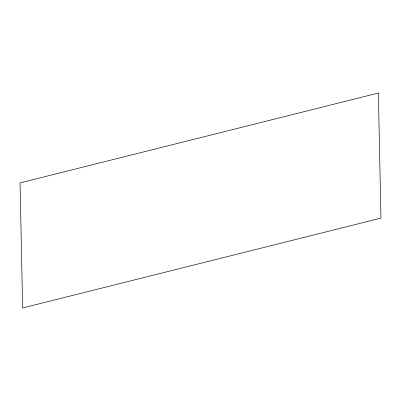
<?xml version="1.0" encoding="UTF-8"?>
<svg xmlns="http://www.w3.org/2000/svg" width="401" height="401" viewBox="0 0 401 401"><rect width="100%" height="100%" fill="white"/><g stroke="black" fill="none" stroke-linecap="round" stroke-linejoin="round"><path stroke-width="0.6" d="M378.369 93.047L20.05 182.891L22.631 307.953L380.95 218.109L378.369 93.047"/></g></svg>
